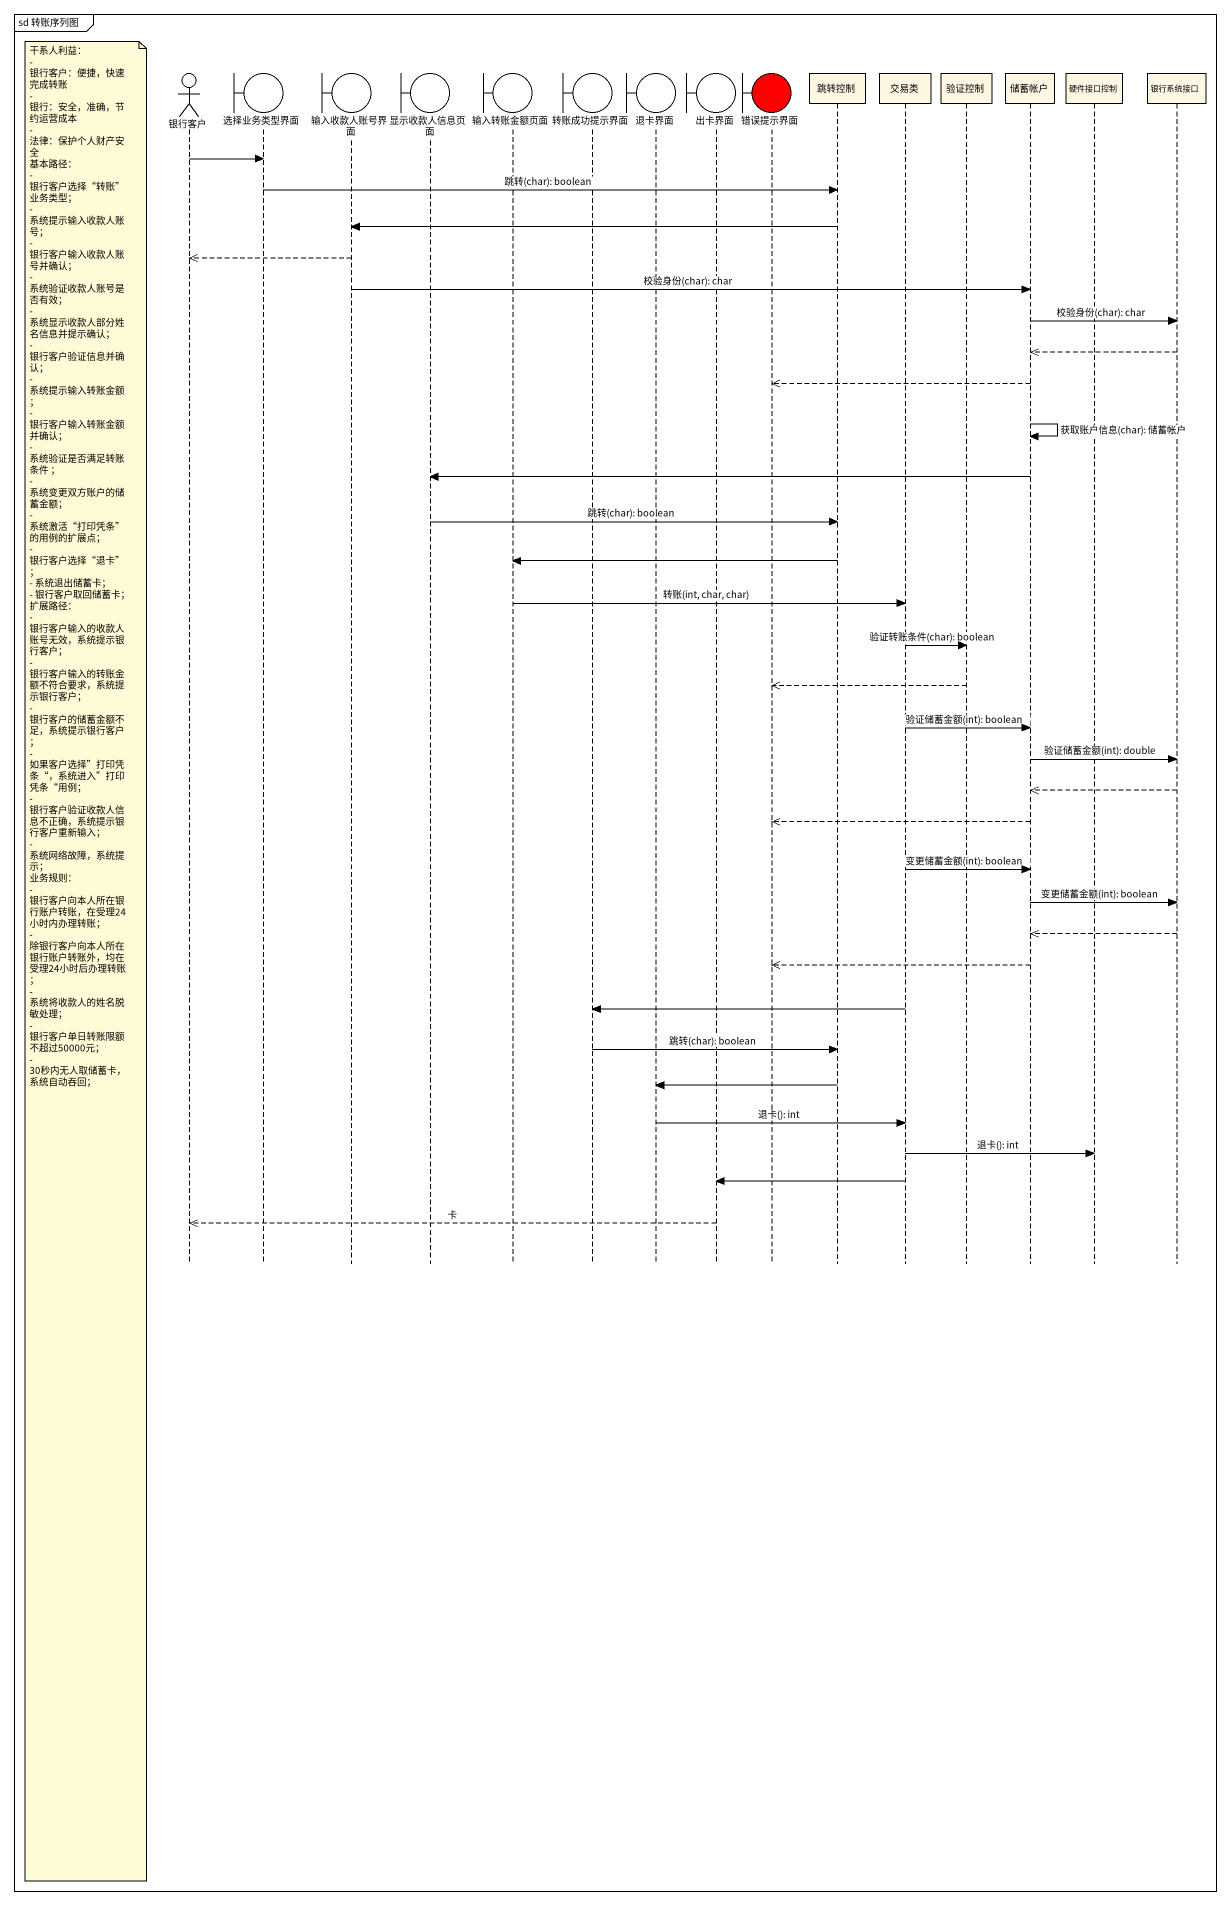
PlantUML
@startuml
mainframe sd 转账序列图
hide footbox
actor 银行客户
boundary 选择业务类型界面
boundary 输入收款人账号界面
boundary 显示收款人信息页面
boundary 输入转账金额页面
boundary 转账成功提示界面
boundary 退卡界面
boundary 出卡界面
boundary 错误提示界面 #FF0000
participant 跳转控制
participant 交易类
participant 验证控制
participant 储蓄帐户
participant 硬件接口控制
participant 银行系统接口

银行客户 -> 选择业务类型界面
选择业务类型界面 -> 跳转控制 : 跳转(char): boolean
跳转控制 -> 输入收款人账号界面
输入收款人账号界面 -->> 银行客户
输入收款人账号界面 -> 储蓄帐户 : 校验身份(char): char
储蓄帐户 -> 银行系统接口 : 校验身份(char): char
银行系统接口 -->> 储蓄帐户
储蓄帐户 -->> 错误提示界面
储蓄帐户 -> 储蓄帐户 : 获取账户信息(char): 储蓄帐户
储蓄帐户 -> 显示收款人信息页面
显示收款人信息页面 -> 跳转控制 : 跳转(char): boolean
跳转控制 -> 输入转账金额页面
输入转账金额页面 -> 交易类 : 转账(int, char, char)
交易类 -> 验证控制 : 验证转账条件(char): boolean
验证控制 -->> 错误提示界面
交易类 -> 储蓄帐户 : 验证储蓄金额(int): boolean
储蓄帐户 -> 银行系统接口 : 验证储蓄金额(int): double
银行系统接口 -->> 储蓄帐户
储蓄帐户 -->> 错误提示界面
交易类 -> 储蓄帐户 : 变更储蓄金额(int): boolean
储蓄帐户 -> 银行系统接口 : 变更储蓄金额(int): boolean
银行系统接口 -->> 储蓄帐户
note left of 银行客户
  干系人利益：
  - 银行客户：便捷，快速完成转账
  - 银行：安全，准确，节约运营成本
  - 法律：保护个人财产安全
  基本路径：
  - 银行客户选择“转账”业务类型；
  - 系统提示输入收款人账号；
  - 银行客户输入收款人账号并确认；
  - 系统验证收款人账号是否有效；
  - 系统显示收款人部分姓名信息并提示确认；
  - 银行客户验证信息并确认；
  - 系统提示输入转账金额；
  - 银行客户输入转账金额并确认；
  - 系统验证是否满足转账条件 ；
  - 系统变更双方账户的储蓄金额；
  - 系统激活“打印凭条”的用例的扩展点；
  - 银行客户选择“退卡”；
  - 系统退出储蓄卡；
  - 银行客户取回储蓄卡；
  扩展路径：
  - 银行客户输入的收款人账号无效，系统提示银行客户；
  - 银行客户输入的转账金额不符合要求，系统提示银行客户；
  - 银行客户的储蓄金额不足，系统提示银行客户；
  - 如果客户选择”打印凭条“，系统进入”打印凭条“用例；
  - 银行客户验证收款人信息不正确，系统提示银行客户重新输入；
  - 系统网络故障，系统提示；
  业务规则：
  - 银行客户向本人所在银行账户转账，在受理24小时内办理转账；
  - 除银行客户向本人所在银行账户转账外，均在受理24小时后办理转账；
  - 系统将收款人的姓名脱敏处理；
  - 银行客户单日转账限额不超过50000元；
  - 30秒内无人取储蓄卡，系统自动吞回；
end note
储蓄帐户 -->> 错误提示界面
交易类 -> 转账成功提示界面
转账成功提示界面 -> 跳转控制 : 跳转(char): boolean
跳转控制 -> 退卡界面
退卡界面 -> 交易类 : 退卡(): int
交易类 -> 硬件接口控制 : 退卡(): int
交易类 -> 出卡界面
出卡界面 -->> 银行客户 : 卡
@enduml
